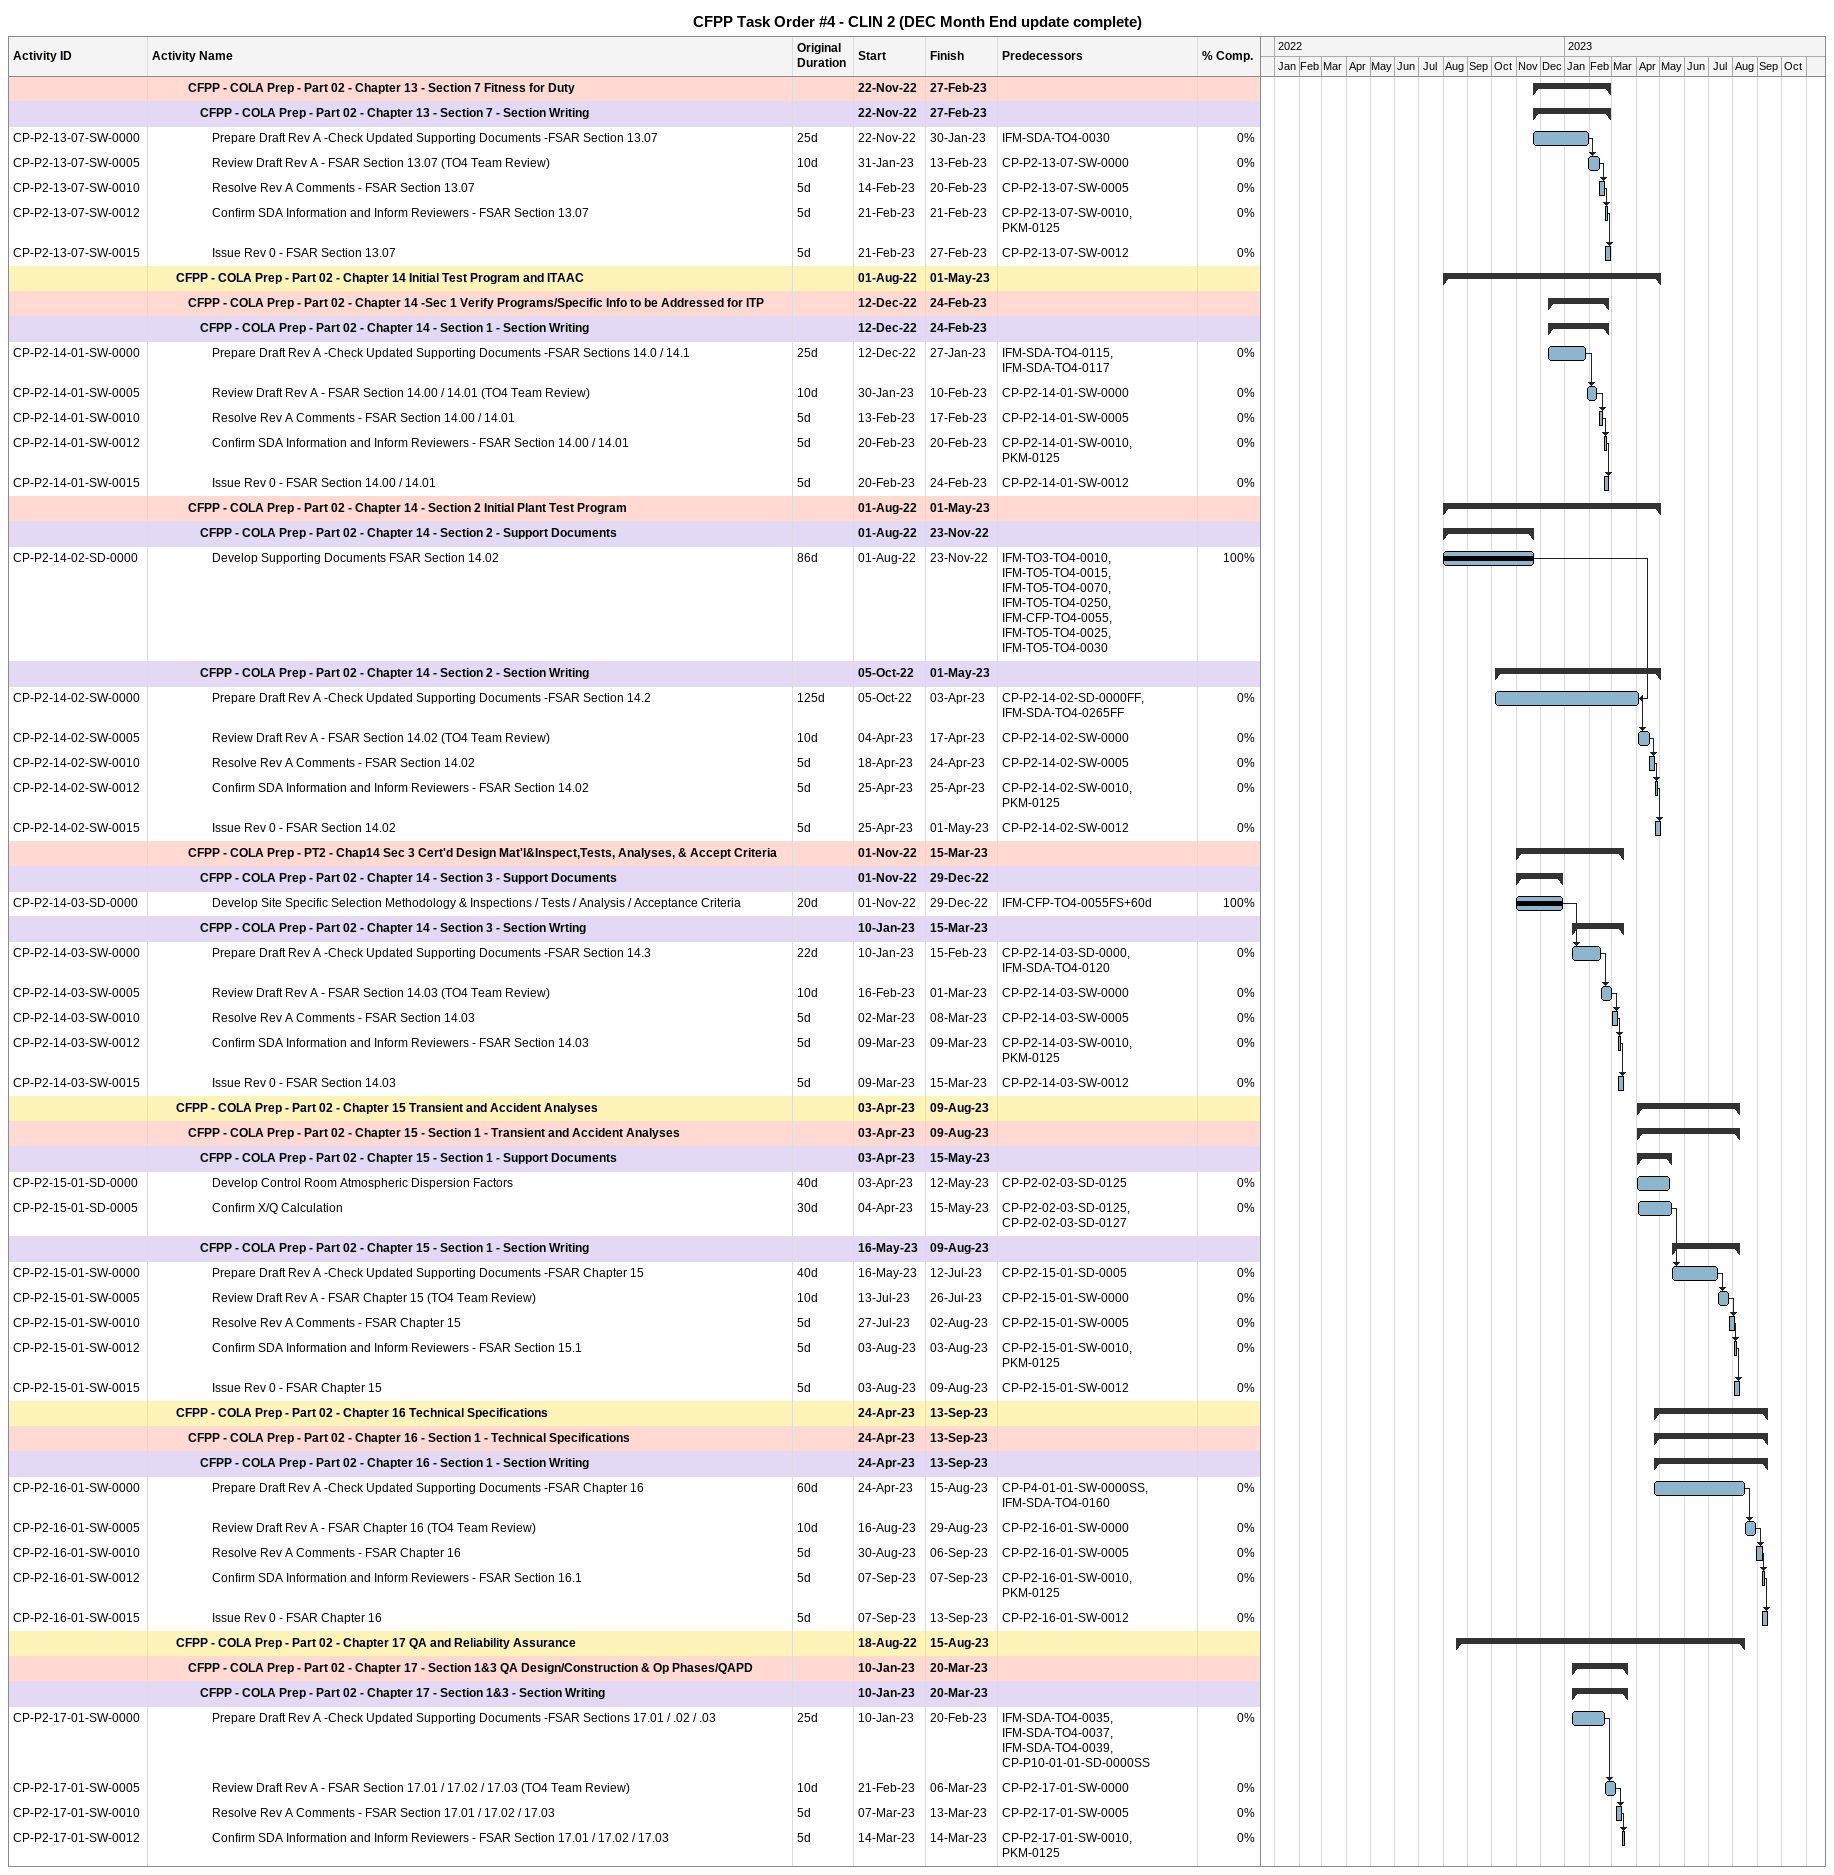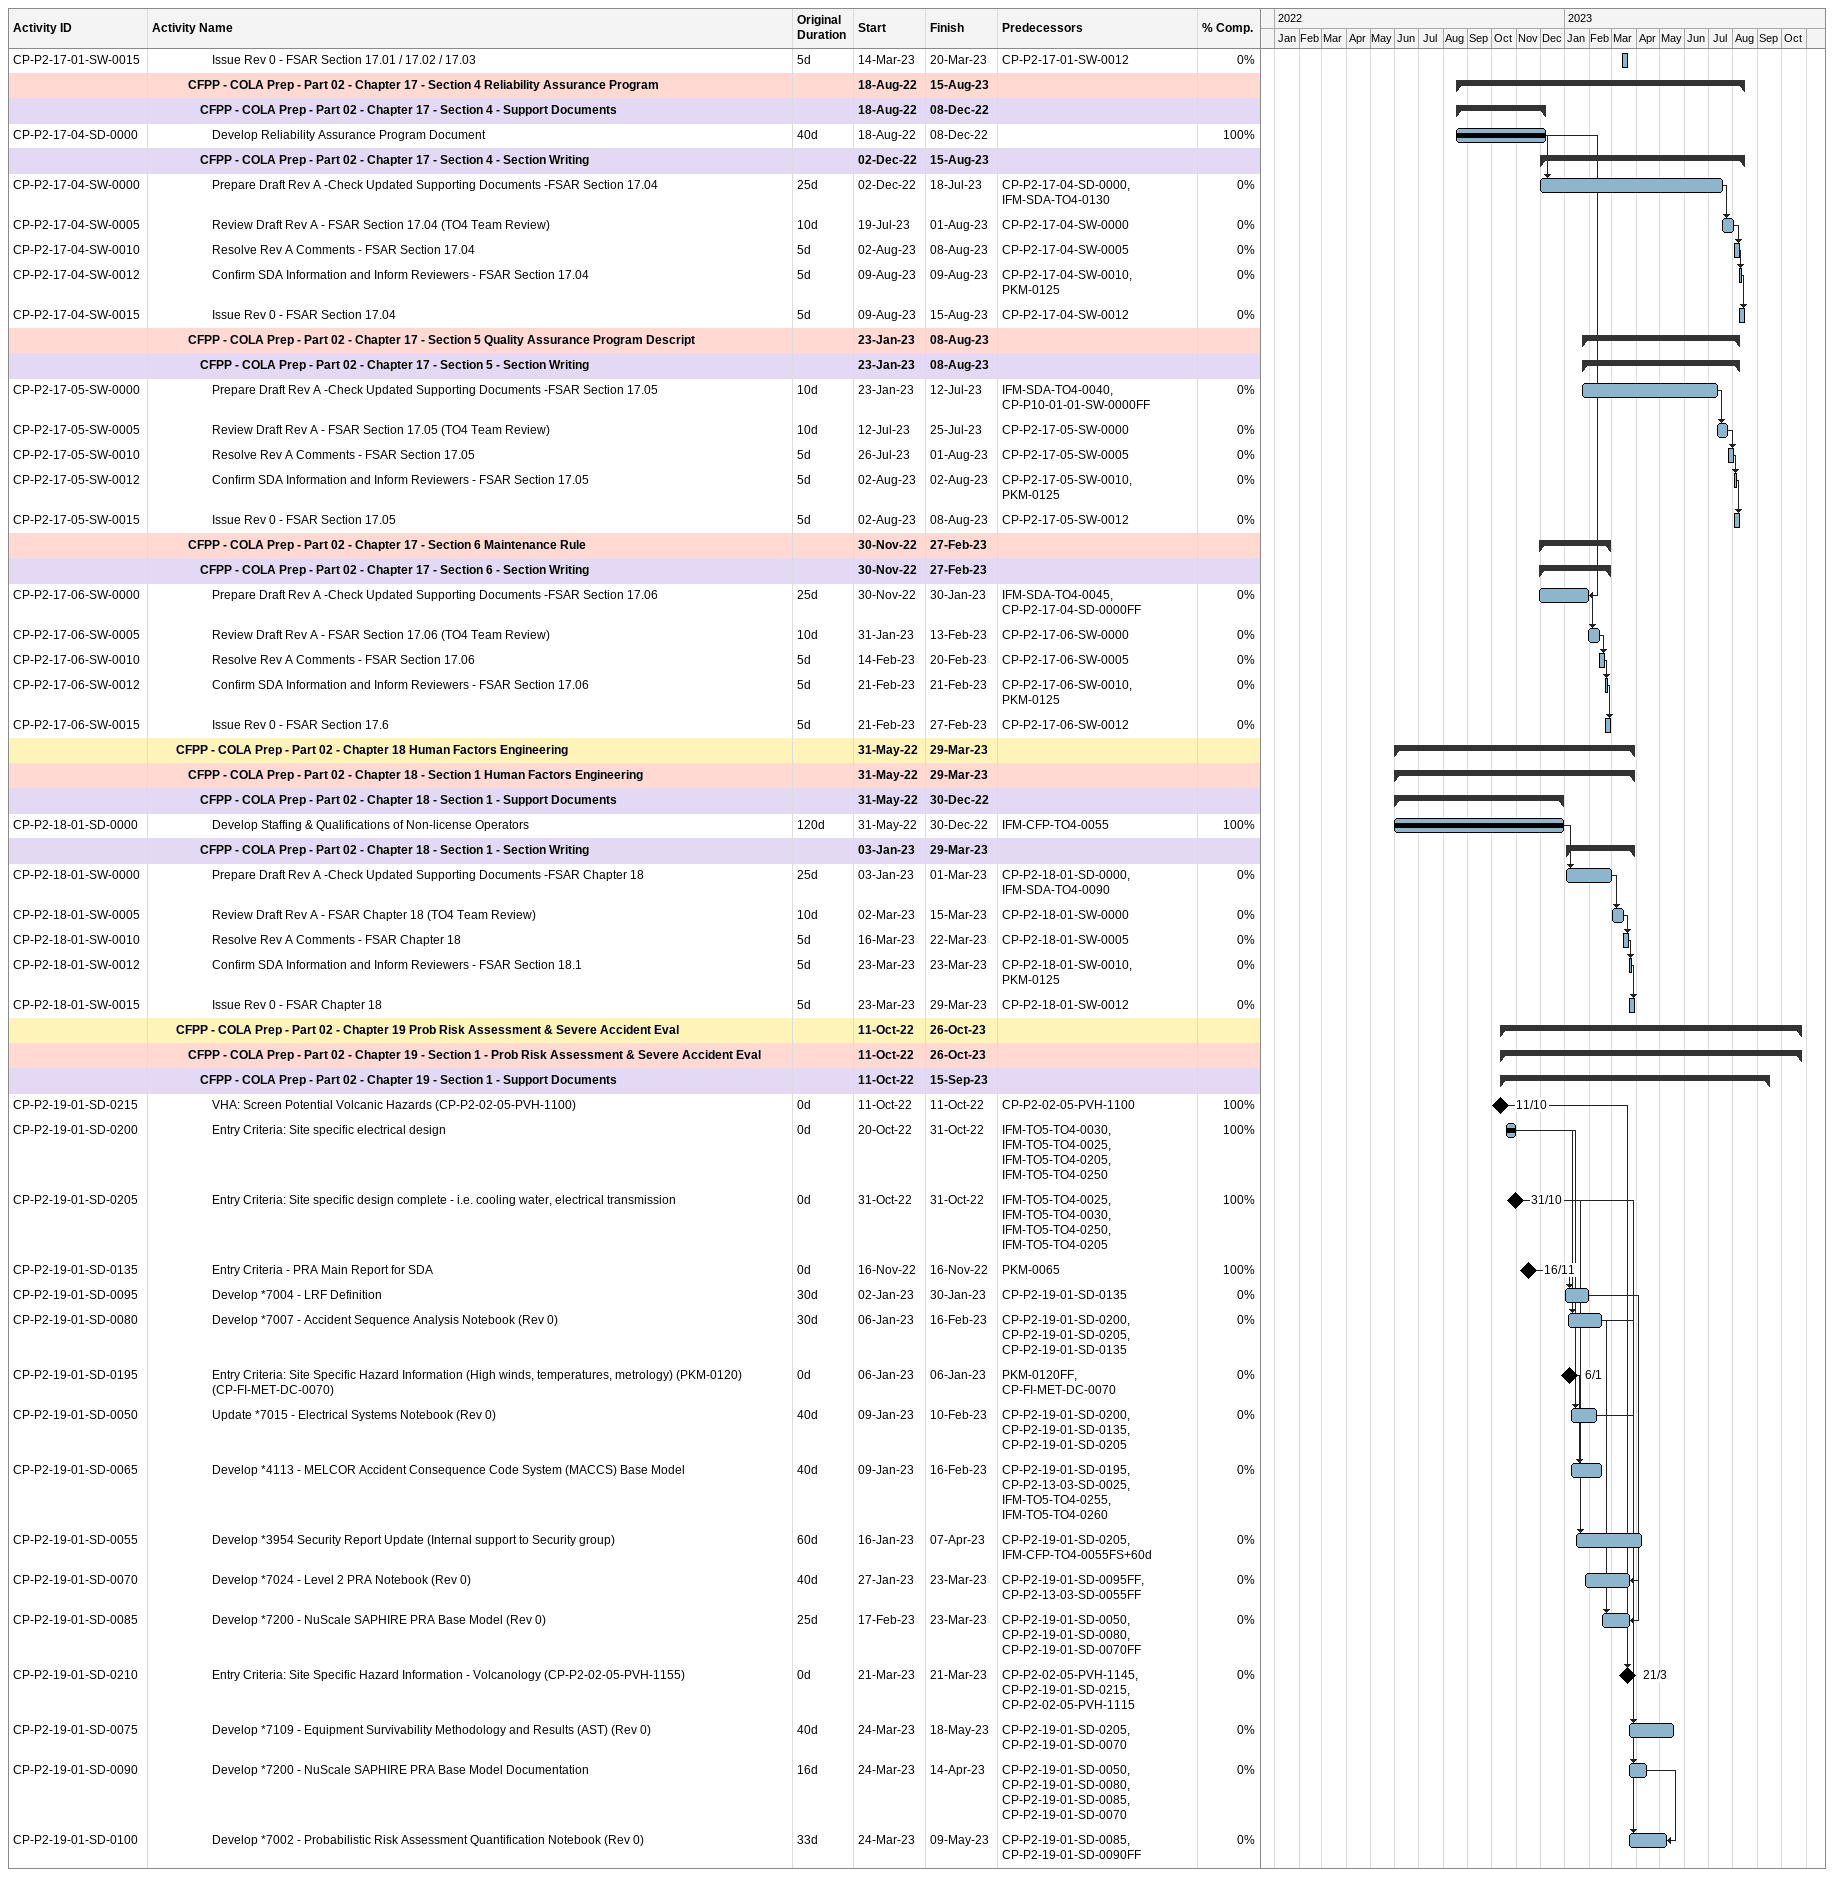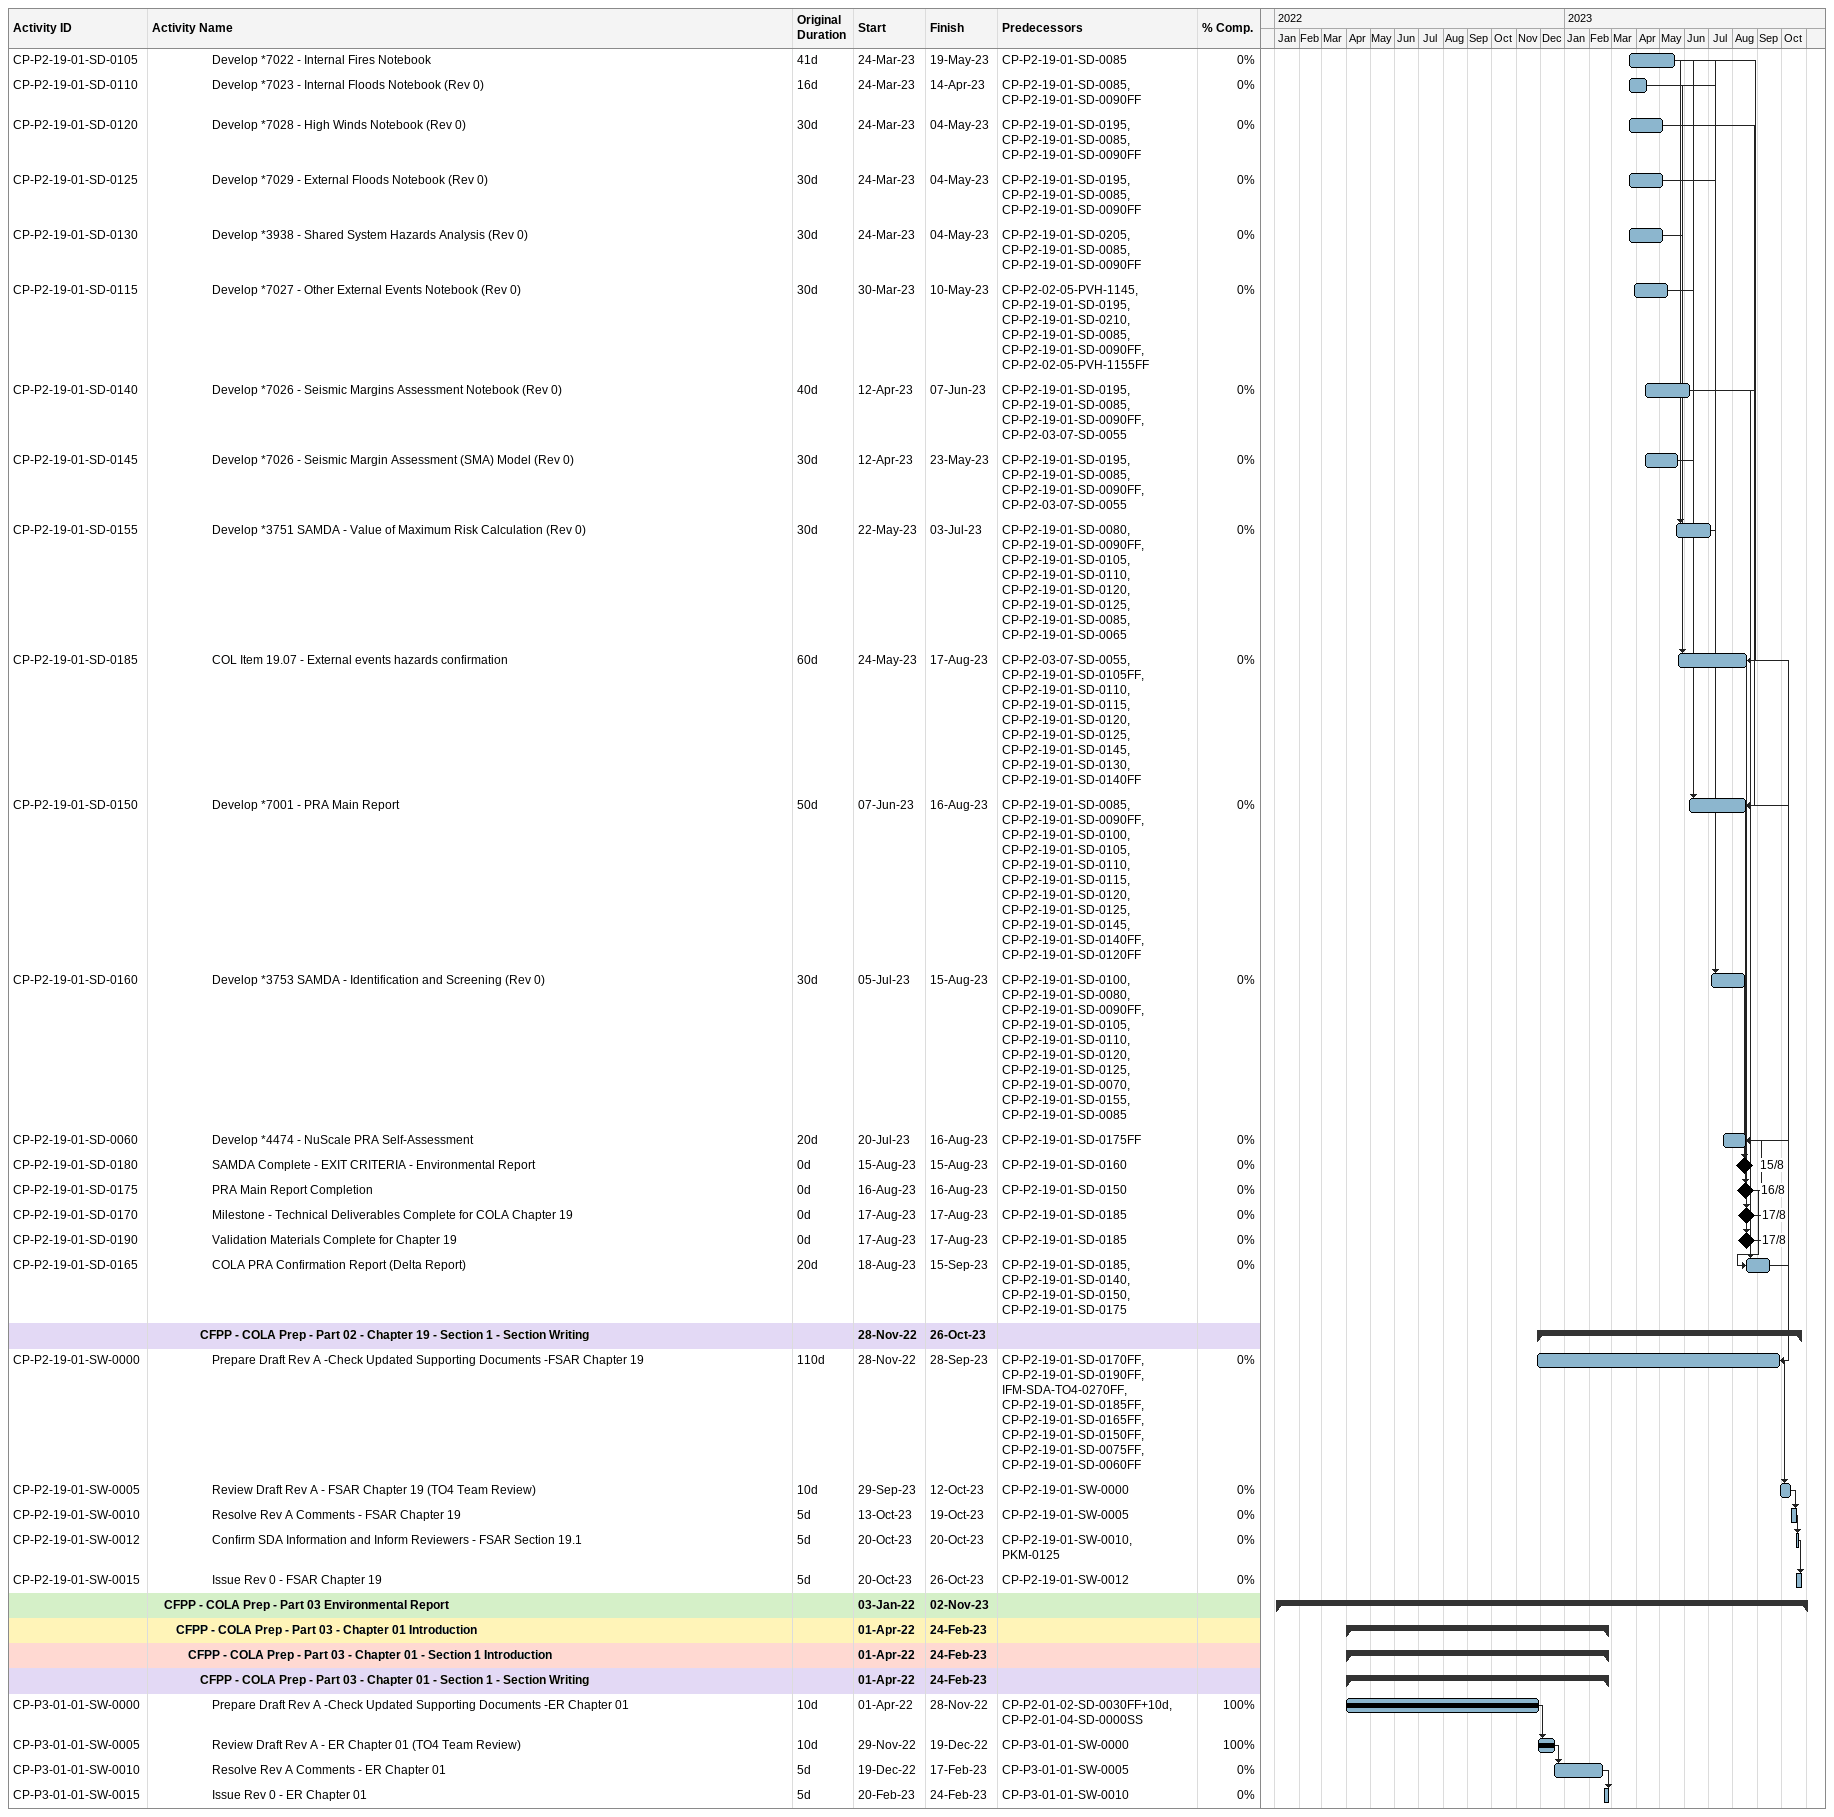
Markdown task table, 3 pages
CFPP Task Order #4 - CLIN 2 (DEC Month End update complete)

| ID | Level | Task | Original duration | Start | Finish | Predecessors | % complete |
|---|---|---|---|---|---|---|---|
|  | 4 | **CFPP - COLA Prep - Part 02 - Chapter 13 - Section 7 Fitness for Duty** |  | 2022-11-22 | 2023-02-27 |  |  |
|  | 5 | **CFPP - COLA Prep - Part 02 - Chapter 13 - Section 7 - Section Writing** |  | 2022-11-22 | 2023-02-27 |  |  |
| CP-P2-13-07-SW-0000 | 6 | Prepare Draft Rev A -Check Updated Supporting Documents -FSAR Section 13.07 | 25d | 2022-11-22 | 2023-01-30 | IFM-SDA-TO4-0030 | 0 |
| CP-P2-13-07-SW-0005 | 6 | Review Draft Rev A - FSAR Section 13.07 (TO4 Team Review) | 10d | 2023-01-31 | 2023-02-13 | CP-P2-13-07-SW-0000 | 0 |
| CP-P2-13-07-SW-0010 | 6 | Resolve Rev A Comments - FSAR Section 13.07 | 5d | 2023-02-14 | 2023-02-20 | CP-P2-13-07-SW-0005 | 0 |
| CP-P2-13-07-SW-0012 | 6 | Confirm SDA Information and Inform Reviewers - FSAR Section 13.07 | 5d | 2023-02-21 | 2023-02-21 | CP-P2-13-07-SW-0010, PKM-0125 | 0 |
| CP-P2-13-07-SW-0015 | 6 | Issue Rev 0 - FSAR Section 13.07 | 5d | 2023-02-21 | 2023-02-27 | CP-P2-13-07-SW-0012 | 0 |
|  | 3 | **CFPP - COLA Prep - Part 02 - Chapter 14 Initial Test Program and ITAAC** |  | 2022-08-01 | 2023-05-01 |  |  |
|  | 4 | **CFPP - COLA Prep - Part 02 - Chapter 14 -Sec 1 Verify Programs/Specific Info to be Addressed for ITP** |  | 2022-12-12 | 2023-02-24 |  |  |
|  | 5 | **CFPP - COLA Prep - Part 02 - Chapter 14 - Section 1 - Section Writing** |  | 2022-12-12 | 2023-02-24 |  |  |
| CP-P2-14-01-SW-0000 | 6 | Prepare Draft Rev A -Check Updated Supporting Documents -FSAR Sections 14.0 / 14.1 | 25d | 2022-12-12 | 2023-01-27 | IFM-SDA-TO4-0115, IFM-SDA-TO4-0117 | 0 |
| CP-P2-14-01-SW-0005 | 6 | Review Draft Rev A - FSAR Section 14.00 / 14.01 (TO4 Team Review) | 10d | 2023-01-30 | 2023-02-10 | CP-P2-14-01-SW-0000 | 0 |
| CP-P2-14-01-SW-0010 | 6 | Resolve Rev A Comments - FSAR Section 14.00 / 14.01 | 5d | 2023-02-13 | 2023-02-17 | CP-P2-14-01-SW-0005 | 0 |
| CP-P2-14-01-SW-0012 | 6 | Confirm SDA Information and Inform Reviewers - FSAR Section 14.00 / 14.01 | 5d | 2023-02-20 | 2023-02-20 | CP-P2-14-01-SW-0010, PKM-0125 | 0 |
| CP-P2-14-01-SW-0015 | 6 | Issue Rev 0 - FSAR Section 14.00 / 14.01 | 5d | 2023-02-20 | 2023-02-24 | CP-P2-14-01-SW-0012 | 0 |
|  | 4 | **CFPP - COLA Prep - Part 02 - Chapter 14 - Section 2 Initial Plant Test Program** |  | 2022-08-01 | 2023-05-01 |  |  |
|  | 5 | **CFPP - COLA Prep - Part 02 - Chapter 14 - Section 2 - Support Documents** |  | 2022-08-01 | 2022-11-23 |  |  |
| CP-P2-14-02-SD-0000 | 6 | Develop Supporting Documents FSAR Section 14.02 | 86d | 2022-08-01 | 2022-11-23 | IFM-TO3-TO4-0010, IFM-TO5-TO4-0015, IFM-TO5-TO4-0070, IFM-TO5-TO4-0250, IFM-CFP-TO4-0055, IFM-TO5-TO4-0025, IFM-TO5-TO4-0030 | 100 |
|  | 5 | **CFPP - COLA Prep - Part 02 - Chapter 14 - Section 2 - Section Writing** |  | 2022-10-05 | 2023-05-01 |  |  |
| CP-P2-14-02-SW-0000 | 6 | Prepare Draft Rev A -Check Updated Supporting Documents -FSAR Section 14.2 | 125d | 2022-10-05 | 2023-04-03 | CP-P2-14-02-SD-0000FF, IFM-SDA-TO4-0265FF | 0 |
| CP-P2-14-02-SW-0005 | 6 | Review Draft Rev A - FSAR Section 14.02 (TO4 Team Review) | 10d | 2023-04-04 | 2023-04-17 | CP-P2-14-02-SW-0000 | 0 |
| CP-P2-14-02-SW-0010 | 6 | Resolve Rev A Comments - FSAR Section 14.02 | 5d | 2023-04-18 | 2023-04-24 | CP-P2-14-02-SW-0005 | 0 |
| CP-P2-14-02-SW-0012 | 6 | Confirm SDA Information and Inform Reviewers - FSAR Section 14.02 | 5d | 2023-04-25 | 2023-04-25 | CP-P2-14-02-SW-0010, PKM-0125 | 0 |
| CP-P2-14-02-SW-0015 | 6 | Issue Rev 0 - FSAR Section 14.02 | 5d | 2023-04-25 | 2023-05-01 | CP-P2-14-02-SW-0012 | 0 |
|  | 4 | **CFPP - COLA Prep - PT2 - Chap14 Sec 3 Cert'd Design Mat'l&Inspect,Tests, Analyses, & Accept Criteria** |  | 2022-11-01 | 2023-03-15 |  |  |
|  | 5 | **CFPP - COLA Prep - Part 02 - Chapter 14 - Section 3 - Support Documents** |  | 2022-11-01 | 2022-12-29 |  |  |
| CP-P2-14-03-SD-0000 | 6 | Develop Site Specific Selection Methodology & Inspections / Tests / Analysis / Acceptance Criteria | 20d | 2022-11-01 | 2022-12-29 | IFM-CFP-TO4-0055FS+60d | 100 |
|  | 5 | **CFPP - COLA Prep - Part 02 - Chapter 14 - Section 3 - Section Wrting** |  | 2023-01-10 | 2023-03-15 |  |  |
| CP-P2-14-03-SW-0000 | 6 | Prepare Draft Rev A -Check Updated Supporting Documents -FSAR Section 14.3 | 22d | 2023-01-10 | 2023-02-15 | CP-P2-14-03-SD-0000, IFM-SDA-TO4-0120 | 0 |
| CP-P2-14-03-SW-0005 | 6 | Review Draft Rev A - FSAR Section 14.03 (TO4 Team Review) | 10d | 2023-02-16 | 2023-03-01 | CP-P2-14-03-SW-0000 | 0 |
| CP-P2-14-03-SW-0010 | 6 | Resolve Rev A Comments - FSAR Section 14.03 | 5d | 2023-03-02 | 2023-03-08 | CP-P2-14-03-SW-0005 | 0 |
| CP-P2-14-03-SW-0012 | 6 | Confirm SDA Information and Inform Reviewers - FSAR Section 14.03 | 5d | 2023-03-09 | 2023-03-09 | CP-P2-14-03-SW-0010, PKM-0125 | 0 |
| CP-P2-14-03-SW-0015 | 6 | Issue Rev 0 - FSAR Section 14.03 | 5d | 2023-03-09 | 2023-03-15 | CP-P2-14-03-SW-0012 | 0 |
|  | 3 | **CFPP - COLA Prep - Part 02 - Chapter 15 Transient and Accident Analyses** |  | 2023-04-03 | 2023-08-09 |  |  |
|  | 4 | **CFPP - COLA Prep - Part 02 - Chapter 15 - Section 1 - Transient and Accident Analyses** |  | 2023-04-03 | 2023-08-09 |  |  |
|  | 5 | **CFPP - COLA Prep - Part 02 - Chapter 15 - Section 1 - Support Documents** |  | 2023-04-03 | 2023-05-15 |  |  |
| CP-P2-15-01-SD-0000 | 6 | Develop Control Room Atmospheric Dispersion Factors | 40d | 2023-04-03 | 2023-05-12 | CP-P2-02-03-SD-0125 | 0 |
| CP-P2-15-01-SD-0005 | 6 | Confirm X/Q Calculation | 30d | 2023-04-04 | 2023-05-15 | CP-P2-02-03-SD-0125, CP-P2-02-03-SD-0127 | 0 |
|  | 5 | **CFPP - COLA Prep - Part 02 - Chapter 15 - Section 1 - Section Writing** |  | 2023-05-16 | 2023-08-09 |  |  |
| CP-P2-15-01-SW-0000 | 6 | Prepare Draft Rev A -Check Updated Supporting Documents -FSAR Chapter 15 | 40d | 2023-05-16 | 2023-07-12 | CP-P2-15-01-SD-0005 | 0 |
| CP-P2-15-01-SW-0005 | 6 | Review Draft Rev A - FSAR Chapter 15 (TO4 Team Review) | 10d | 2023-07-13 | 2023-07-26 | CP-P2-15-01-SW-0000 | 0 |
| CP-P2-15-01-SW-0010 | 6 | Resolve Rev A Comments - FSAR Chapter 15 | 5d | 2023-07-27 | 2023-08-02 | CP-P2-15-01-SW-0005 | 0 |
| CP-P2-15-01-SW-0012 | 6 | Confirm SDA Information and Inform Reviewers - FSAR Section 15.1 | 5d | 2023-08-03 | 2023-08-03 | CP-P2-15-01-SW-0010, PKM-0125 | 0 |
| CP-P2-15-01-SW-0015 | 6 | Issue Rev 0 - FSAR Chapter 15 | 5d | 2023-08-03 | 2023-08-09 | CP-P2-15-01-SW-0012 | 0 |
|  | 3 | **CFPP - COLA Prep - Part 02 - Chapter 16 Technical Specifications** |  | 2023-04-24 | 2023-09-13 |  |  |
|  | 4 | **CFPP - COLA Prep - Part 02 - Chapter 16 - Section 1 - Technical Specifications** |  | 2023-04-24 | 2023-09-13 |  |  |
|  | 5 | **CFPP - COLA Prep - Part 02 - Chapter 16 - Section 1 - Section Writing** |  | 2023-04-24 | 2023-09-13 |  |  |
| CP-P2-16-01-SW-0000 | 6 | Prepare Draft Rev A -Check Updated Supporting Documents -FSAR Chapter 16 | 60d | 2023-04-24 | 2023-08-15 | CP-P4-01-01-SW-0000SS, IFM-SDA-TO4-0160 | 0 |
| CP-P2-16-01-SW-0005 | 6 | Review Draft Rev A - FSAR Chapter 16 (TO4 Team Review) | 10d | 2023-08-16 | 2023-08-29 | CP-P2-16-01-SW-0000 | 0 |
| CP-P2-16-01-SW-0010 | 6 | Resolve Rev A Comments - FSAR Chapter 16 | 5d | 2023-08-30 | 2023-09-06 | CP-P2-16-01-SW-0005 | 0 |
| CP-P2-16-01-SW-0012 | 6 | Confirm SDA Information and Inform Reviewers - FSAR Section 16.1 | 5d | 2023-09-07 | 2023-09-07 | CP-P2-16-01-SW-0010, PKM-0125 | 0 |
| CP-P2-16-01-SW-0015 | 6 | Issue Rev 0 - FSAR Chapter 16 | 5d | 2023-09-07 | 2023-09-13 | CP-P2-16-01-SW-0012 | 0 |
|  | 3 | **CFPP - COLA Prep - Part 02 - Chapter 17 QA and Reliability Assurance** |  | 2022-08-18 | 2023-08-15 |  |  |
|  | 4 | **CFPP - COLA Prep - Part 02 - Chapter 17 - Section 1&3 QA Design/Construction & Op Phases/QAPD** |  | 2023-01-10 | 2023-03-20 |  |  |
|  | 5 | **CFPP - COLA Prep - Part 02 - Chapter 17 - Section 1&3 - Section Writing** |  | 2023-01-10 | 2023-03-20 |  |  |
| CP-P2-17-01-SW-0000 | 6 | Prepare Draft Rev A -Check Updated Supporting Documents -FSAR Sections 17.01 / .02 / .03 | 25d | 2023-01-10 | 2023-02-20 | IFM-SDA-TO4-0035, IFM-SDA-TO4-0037, IFM-SDA-TO4-0039, CP-P10-01-01-SD-0000SS | 0 |
| CP-P2-17-01-SW-0005 | 6 | Review Draft Rev A - FSAR Section 17.01 / 17.02 / 17.03 (TO4 Team Review) | 10d | 2023-02-21 | 2023-03-06 | CP-P2-17-01-SW-0000 | 0 |
| CP-P2-17-01-SW-0010 | 6 | Resolve Rev A Comments - FSAR Section 17.01 / 17.02 / 17.03 | 5d | 2023-03-07 | 2023-03-13 | CP-P2-17-01-SW-0005 | 0 |
| CP-P2-17-01-SW-0012 | 6 | Confirm SDA Information and Inform Reviewers - FSAR Section 17.01 / 17.02 / 17.03 | 5d | 2023-03-14 | 2023-03-14 | CP-P2-17-01-SW-0010, PKM-0125 | 0 |
| CP-P2-17-01-SW-0015 | 6 | Issue Rev 0 - FSAR Section 17.01 / 17.02 / 17.03 | 5d | 2023-03-14 | 2023-03-20 | CP-P2-17-01-SW-0012 | 0 |
|  | 4 | **CFPP - COLA Prep - Part 02 - Chapter 17 - Section 4 Reliability Assurance Program** |  | 2022-08-18 | 2023-08-15 |  |  |
|  | 5 | **CFPP - COLA Prep - Part 02 - Chapter 17 - Section 4 - Support Documents** |  | 2022-08-18 | 2022-12-08 |  |  |
| CP-P2-17-04-SD-0000 | 6 | Develop Reliability Assurance Program Document | 40d | 2022-08-18 | 2022-12-08 |  | 100 |
|  | 5 | **CFPP - COLA Prep - Part 02 - Chapter 17 - Section 4 - Section Writing** |  | 2022-12-02 | 2023-08-15 |  |  |
| CP-P2-17-04-SW-0000 | 6 | Prepare Draft Rev A -Check Updated Supporting Documents -FSAR Section 17.04 | 25d | 2022-12-02 | 2023-07-18 | CP-P2-17-04-SD-0000, IFM-SDA-TO4-0130 | 0 |
| CP-P2-17-04-SW-0005 | 6 | Review Draft Rev A - FSAR Section 17.04 (TO4 Team Review) | 10d | 2023-07-19 | 2023-08-01 | CP-P2-17-04-SW-0000 | 0 |
| CP-P2-17-04-SW-0010 | 6 | Resolve Rev A Comments - FSAR Section 17.04 | 5d | 2023-08-02 | 2023-08-08 | CP-P2-17-04-SW-0005 | 0 |
| CP-P2-17-04-SW-0012 | 6 | Confirm SDA Information and Inform Reviewers - FSAR Section 17.04 | 5d | 2023-08-09 | 2023-08-09 | CP-P2-17-04-SW-0010, PKM-0125 | 0 |
| CP-P2-17-04-SW-0015 | 6 | Issue Rev 0 - FSAR Section 17.04 | 5d | 2023-08-09 | 2023-08-15 | CP-P2-17-04-SW-0012 | 0 |
|  | 4 | **CFPP - COLA Prep - Part 02 - Chapter 17 - Section 5 Quality Assurance Program Descript** |  | 2023-01-23 | 2023-08-08 |  |  |
|  | 5 | **CFPP - COLA Prep - Part 02 - Chapter 17 - Section 5 - Section Writing** |  | 2023-01-23 | 2023-08-08 |  |  |
| CP-P2-17-05-SW-0000 | 6 | Prepare Draft Rev A -Check Updated Supporting Documents -FSAR Section 17.05 | 10d | 2023-01-23 | 2023-07-12 | IFM-SDA-TO4-0040, CP-P10-01-01-SW-0000FF | 0 |
| CP-P2-17-05-SW-0005 | 6 | Review Draft Rev A - FSAR Section 17.05 (TO4 Team Review) | 10d | 2023-07-12 | 2023-07-25 | CP-P2-17-05-SW-0000 | 0 |
| CP-P2-17-05-SW-0010 | 6 | Resolve Rev A Comments - FSAR Section 17.05 | 5d | 2023-07-26 | 2023-08-01 | CP-P2-17-05-SW-0005 | 0 |
| CP-P2-17-05-SW-0012 | 6 | Confirm SDA Information and Inform Reviewers - FSAR Section 17.05 | 5d | 2023-08-02 | 2023-08-02 | CP-P2-17-05-SW-0010, PKM-0125 | 0 |
| CP-P2-17-05-SW-0015 | 6 | Issue Rev 0 - FSAR Section 17.05 | 5d | 2023-08-02 | 2023-08-08 | CP-P2-17-05-SW-0012 | 0 |
|  | 4 | **CFPP - COLA Prep - Part 02 - Chapter 17 - Section 6 Maintenance Rule** |  | 2022-11-30 | 2023-02-27 |  |  |
|  | 5 | **CFPP - COLA Prep - Part 02 - Chapter 17 - Section 6 - Section Writing** |  | 2022-11-30 | 2023-02-27 |  |  |
| CP-P2-17-06-SW-0000 | 6 | Prepare Draft Rev A -Check Updated Supporting Documents -FSAR Section 17.06 | 25d | 2022-11-30 | 2023-01-30 | IFM-SDA-TO4-0045, CP-P2-17-04-SD-0000FF | 0 |
| CP-P2-17-06-SW-0005 | 6 | Review Draft Rev A - FSAR Section 17.06 (TO4 Team Review) | 10d | 2023-01-31 | 2023-02-13 | CP-P2-17-06-SW-0000 | 0 |
| CP-P2-17-06-SW-0010 | 6 | Resolve Rev A Comments - FSAR Section 17.06 | 5d | 2023-02-14 | 2023-02-20 | CP-P2-17-06-SW-0005 | 0 |
| CP-P2-17-06-SW-0012 | 6 | Confirm SDA Information and Inform Reviewers - FSAR Section 17.06 | 5d | 2023-02-21 | 2023-02-21 | CP-P2-17-06-SW-0010, PKM-0125 | 0 |
| CP-P2-17-06-SW-0015 | 6 | Issue Rev 0 - FSAR Section 17.6 | 5d | 2023-02-21 | 2023-02-27 | CP-P2-17-06-SW-0012 | 0 |
|  | 3 | **CFPP - COLA Prep - Part 02 - Chapter 18 Human Factors Engineering** |  | 2022-05-31 | 2023-03-29 |  |  |
|  | 4 | **CFPP - COLA Prep - Part 02 - Chapter 18 - Section 1 Human Factors Engineering** |  | 2022-05-31 | 2023-03-29 |  |  |
|  | 5 | **CFPP - COLA Prep - Part 02 - Chapter 18 - Section 1 - Support Documents** |  | 2022-05-31 | 2022-12-30 |  |  |
| CP-P2-18-01-SD-0000 | 6 | Develop Staffing & Qualifications of Non-license Operators | 120d | 2022-05-31 | 2022-12-30 | IFM-CFP-TO4-0055 | 100 |
|  | 5 | **CFPP - COLA Prep - Part 02 - Chapter 18 - Section 1 - Section Writing** |  | 2023-01-03 | 2023-03-29 |  |  |
| CP-P2-18-01-SW-0000 | 6 | Prepare Draft Rev A -Check Updated Supporting Documents -FSAR Chapter 18 | 25d | 2023-01-03 | 2023-03-01 | CP-P2-18-01-SD-0000, IFM-SDA-TO4-0090 | 0 |
| CP-P2-18-01-SW-0005 | 6 | Review Draft Rev A - FSAR Chapter 18 (TO4 Team Review) | 10d | 2023-03-02 | 2023-03-15 | CP-P2-18-01-SW-0000 | 0 |
| CP-P2-18-01-SW-0010 | 6 | Resolve Rev A Comments - FSAR Chapter 18 | 5d | 2023-03-16 | 2023-03-22 | CP-P2-18-01-SW-0005 | 0 |
| CP-P2-18-01-SW-0012 | 6 | Confirm SDA Information and Inform Reviewers - FSAR Section 18.1 | 5d | 2023-03-23 | 2023-03-23 | CP-P2-18-01-SW-0010, PKM-0125 | 0 |
| CP-P2-18-01-SW-0015 | 6 | Issue Rev 0 - FSAR Chapter 18 | 5d | 2023-03-23 | 2023-03-29 | CP-P2-18-01-SW-0012 | 0 |
|  | 3 | **CFPP - COLA Prep - Part 02 - Chapter 19 Prob Risk Assessment & Severe Accident Eval** |  | 2022-10-11 | 2023-10-26 |  |  |
|  | 4 | **CFPP - COLA Prep - Part 02 - Chapter 19 - Section 1 - Prob Risk Assessment & Severe Accident Eval** |  | 2022-10-11 | 2023-10-26 |  |  |
|  | 5 | **CFPP - COLA Prep - Part 02 - Chapter 19 - Section 1 - Support Documents** |  | 2022-10-11 | 2023-09-15 |  |  |
| CP-P2-19-01-SD-0215 | 6 | VHA: Screen Potential Volcanic Hazards (CP-P2-02-05-PVH-1100) | 0d | 2022-10-11 | 2022-10-11 | CP-P2-02-05-PVH-1100 | 100 |
| CP-P2-19-01-SD-0200 | 6 | Entry Criteria: Site specific electrical design | 0d | 2022-10-20 | 2022-10-31 | IFM-TO5-TO4-0030, IFM-TO5-TO4-0025, IFM-TO5-TO4-0205, IFM-TO5-TO4-0250 | 100 |
| CP-P2-19-01-SD-0205 | 6 | Entry Criteria: Site specific design complete - i.e. cooling water, electrical transmission | 0d | 2022-10-31 | 2022-10-31 | IFM-TO5-TO4-0025, IFM-TO5-TO4-0030, IFM-TO5-TO4-0250, IFM-TO5-TO4-0205 | 100 |
| CP-P2-19-01-SD-0135 | 6 | Entry Criteria - PRA Main Report for SDA | 0d | 2022-11-16 | 2022-11-16 | PKM-0065 | 100 |
| CP-P2-19-01-SD-0095 | 6 | Develop *7004 - LRF Definition | 30d | 2023-01-02 | 2023-01-30 | CP-P2-19-01-SD-0135 | 0 |
| CP-P2-19-01-SD-0080 | 6 | Develop *7007 - Accident Sequence Analysis Notebook (Rev 0) | 30d | 2023-01-06 | 2023-02-16 | CP-P2-19-01-SD-0200, CP-P2-19-01-SD-0205, CP-P2-19-01-SD-0135 | 0 |
| CP-P2-19-01-SD-0195 | 6 | Entry Criteria: Site Specific Hazard Information (High winds, temperatures, metrology) (PKM-0120) (CP-FI-MET-DC-0070) | 0d | 2023-01-06 | 2023-01-06 | PKM-0120FF, CP-FI-MET-DC-0070 | 0 |
| CP-P2-19-01-SD-0050 | 6 | Update *7015 - Electrical Systems Notebook (Rev 0) | 40d | 2023-01-09 | 2023-02-10 | CP-P2-19-01-SD-0200, CP-P2-19-01-SD-0135, CP-P2-19-01-SD-0205 | 0 |
| CP-P2-19-01-SD-0065 | 6 | Develop *4113 - MELCOR Accident Consequence Code System (MACCS) Base Model | 40d | 2023-01-09 | 2023-02-16 | CP-P2-19-01-SD-0195, CP-P2-13-03-SD-0025, IFM-TO5-TO4-0255, IFM-TO5-TO4-0260 | 0 |
| CP-P2-19-01-SD-0055 | 6 | Develop *3954 Security Report Update (Internal support to Security group) | 60d | 2023-01-16 | 2023-04-07 | CP-P2-19-01-SD-0205, IFM-CFP-TO4-0055FS+60d | 0 |
| CP-P2-19-01-SD-0070 | 6 | Develop *7024 - Level 2 PRA Notebook (Rev 0) | 40d | 2023-01-27 | 2023-03-23 | CP-P2-19-01-SD-0095FF, CP-P2-13-03-SD-0055FF | 0 |
| CP-P2-19-01-SD-0085 | 6 | Develop *7200 - NuScale SAPHIRE PRA Base Model (Rev 0) | 25d | 2023-02-17 | 2023-03-23 | CP-P2-19-01-SD-0050, CP-P2-19-01-SD-0080, CP-P2-19-01-SD-0070FF | 0 |
| CP-P2-19-01-SD-0210 | 6 | Entry Criteria: Site Specific Hazard Information - Volcanology (CP-P2-02-05-PVH-1155) | 0d | 2023-03-21 | 2023-03-21 | CP-P2-02-05-PVH-1145, CP-P2-19-01-SD-0215, CP-P2-02-05-PVH-1115 | 0 |
| CP-P2-19-01-SD-0075 | 6 | Develop *7109 - Equipment Survivability Methodology and Results (AST) (Rev 0) | 40d | 2023-03-24 | 2023-05-18 | CP-P2-19-01-SD-0205, CP-P2-19-01-SD-0070 | 0 |
| CP-P2-19-01-SD-0090 | 6 | Develop *7200 - NuScale SAPHIRE PRA Base Model Documentation | 16d | 2023-03-24 | 2023-04-14 | CP-P2-19-01-SD-0050, CP-P2-19-01-SD-0080, CP-P2-19-01-SD-0085, CP-P2-19-01-SD-0070 | 0 |
| CP-P2-19-01-SD-0100 | 6 | Develop *7002 - Probabilistic Risk Assessment Quantification Notebook (Rev 0) | 33d | 2023-03-24 | 2023-05-09 | CP-P2-19-01-SD-0085, CP-P2-19-01-SD-0090FF | 0 |
| CP-P2-19-01-SD-0105 | 6 | Develop *7022 - Internal Fires Notebook | 41d | 2023-03-24 | 2023-05-19 | CP-P2-19-01-SD-0085 | 0 |
| CP-P2-19-01-SD-0110 | 6 | Develop *7023 - Internal Floods Notebook (Rev 0) | 16d | 2023-03-24 | 2023-04-14 | CP-P2-19-01-SD-0085, CP-P2-19-01-SD-0090FF | 0 |
| CP-P2-19-01-SD-0120 | 6 | Develop *7028 - High Winds Notebook (Rev 0) | 30d | 2023-03-24 | 2023-05-04 | CP-P2-19-01-SD-0195, CP-P2-19-01-SD-0085, CP-P2-19-01-SD-0090FF | 0 |
| CP-P2-19-01-SD-0125 | 6 | Develop *7029 - External Floods Notebook (Rev 0) | 30d | 2023-03-24 | 2023-05-04 | CP-P2-19-01-SD-0195, CP-P2-19-01-SD-0085, CP-P2-19-01-SD-0090FF | 0 |
| CP-P2-19-01-SD-0130 | 6 | Develop *3938 - Shared System Hazards Analysis (Rev 0) | 30d | 2023-03-24 | 2023-05-04 | CP-P2-19-01-SD-0205, CP-P2-19-01-SD-0085, CP-P2-19-01-SD-0090FF | 0 |
| CP-P2-19-01-SD-0115 | 6 | Develop *7027 - Other External Events Notebook (Rev 0) | 30d | 2023-03-30 | 2023-05-10 | CP-P2-02-05-PVH-1145, CP-P2-19-01-SD-0195, CP-P2-19-01-SD-0210, CP-P2-19-01-SD-0085, CP-P2-19-01-SD-0090FF, CP-P2-02-05-PVH-1155FF | 0 |
| CP-P2-19-01-SD-0140 | 6 | Develop *7026 - Seismic Margins Assessment Notebook (Rev 0) | 40d | 2023-04-12 | 2023-06-07 | CP-P2-19-01-SD-0195, CP-P2-19-01-SD-0085, CP-P2-19-01-SD-0090FF, CP-P2-03-07-SD-0055 | 0 |
| CP-P2-19-01-SD-0145 | 6 | Develop *7026 - Seismic Margin Assessment (SMA) Model (Rev 0) | 30d | 2023-04-12 | 2023-05-23 | CP-P2-19-01-SD-0195, CP-P2-19-01-SD-0085, CP-P2-19-01-SD-0090FF, CP-P2-03-07-SD-0055 | 0 |
| CP-P2-19-01-SD-0155 | 6 | Develop *3751 SAMDA - Value of Maximum Risk Calculation (Rev 0) | 30d | 2023-05-22 | 2023-07-03 | CP-P2-19-01-SD-0080, CP-P2-19-01-SD-0090FF, CP-P2-19-01-SD-0105, CP-P2-19-01-SD-0110, CP-P2-19-01-SD-0120, CP-P2-19-01-SD-0125, CP-P2-19-01-SD-0085, CP-P2-19-01-SD-0065 | 0 |
| CP-P2-19-01-SD-0185 | 6 | COL Item 19.07 - External events hazards confirmation | 60d | 2023-05-24 | 2023-08-17 | CP-P2-03-07-SD-0055, CP-P2-19-01-SD-0105FF, CP-P2-19-01-SD-0110, CP-P2-19-01-SD-0115, CP-P2-19-01-SD-0120, CP-P2-19-01-SD-0125, CP-P2-19-01-SD-0145, CP-P2-19-01-SD-0130, CP-P2-19-01-SD-0140FF | 0 |
| CP-P2-19-01-SD-0150 | 6 | Develop *7001 - PRA Main Report | 50d | 2023-06-07 | 2023-08-16 | CP-P2-19-01-SD-0085, CP-P2-19-01-SD-0090FF, CP-P2-19-01-SD-0100, CP-P2-19-01-SD-0105, CP-P2-19-01-SD-0110, CP-P2-19-01-SD-0115, CP-P2-19-01-SD-0120, CP-P2-19-01-SD-0125, CP-P2-19-01-SD-0145, CP-P2-19-01-SD-0140FF, CP-P2-19-01-SD-0120FF | 0 |
| CP-P2-19-01-SD-0160 | 6 | Develop *3753 SAMDA - Identification and Screening (Rev 0) | 30d | 2023-07-05 | 2023-08-15 | CP-P2-19-01-SD-0100, CP-P2-19-01-SD-0080, CP-P2-19-01-SD-0090FF, CP-P2-19-01-SD-0105, CP-P2-19-01-SD-0110, CP-P2-19-01-SD-0120, CP-P2-19-01-SD-0125, CP-P2-19-01-SD-0070, CP-P2-19-01-SD-0155, CP-P2-19-01-SD-0085 | 0 |
| CP-P2-19-01-SD-0060 | 6 | Develop *4474 - NuScale PRA Self-Assessment | 20d | 2023-07-20 | 2023-08-16 | CP-P2-19-01-SD-0175FF | 0 |
| CP-P2-19-01-SD-0180 | 6 | SAMDA Complete - EXIT CRITERIA - Environmental Report | 0d | 2023-08-15 | 2023-08-15 | CP-P2-19-01-SD-0160 | 0 |
| CP-P2-19-01-SD-0175 | 6 | PRA Main Report Completion | 0d | 2023-08-16 | 2023-08-16 | CP-P2-19-01-SD-0150 | 0 |
| CP-P2-19-01-SD-0170 | 6 | Milestone - Technical Deliverables Complete for COLA Chapter 19 | 0d | 2023-08-17 | 2023-08-17 | CP-P2-19-01-SD-0185 | 0 |
| CP-P2-19-01-SD-0190 | 6 | Validation Materials Complete for Chapter 19 | 0d | 2023-08-17 | 2023-08-17 | CP-P2-19-01-SD-0185 | 0 |
| CP-P2-19-01-SD-0165 | 6 | COLA PRA Confirmation Report (Delta Report) | 20d | 2023-08-18 | 2023-09-15 | CP-P2-19-01-SD-0185, CP-P2-19-01-SD-0140, CP-P2-19-01-SD-0150, CP-P2-19-01-SD-0175 | 0 |
|  | 5 | **CFPP - COLA Prep - Part 02 - Chapter 19 - Section 1 - Section Writing** |  | 2022-11-28 | 2023-10-26 |  |  |
| CP-P2-19-01-SW-0000 | 6 | Prepare Draft Rev A -Check Updated Supporting Documents -FSAR Chapter 19 | 110d | 2022-11-28 | 2023-09-28 | CP-P2-19-01-SD-0170FF, CP-P2-19-01-SD-0190FF, IFM-SDA-TO4-0270FF, CP-P2-19-01-SD-0185FF, CP-P2-19-01-SD-0165FF, CP-P2-19-01-SD-0150FF, CP-P2-19-01-SD-0075FF, CP-P2-19-01-SD-0060FF | 0 |
| CP-P2-19-01-SW-0005 | 6 | Review Draft Rev A - FSAR Chapter 19 (TO4 Team Review) | 10d | 2023-09-29 | 2023-10-12 | CP-P2-19-01-SW-0000 | 0 |
| CP-P2-19-01-SW-0010 | 6 | Resolve Rev A Comments - FSAR Chapter 19 | 5d | 2023-10-13 | 2023-10-19 | CP-P2-19-01-SW-0005 | 0 |
| CP-P2-19-01-SW-0012 | 6 | Confirm SDA Information and Inform Reviewers - FSAR Section 19.1 | 5d | 2023-10-20 | 2023-10-20 | CP-P2-19-01-SW-0010, PKM-0125 | 0 |
| CP-P2-19-01-SW-0015 | 6 | Issue Rev 0 - FSAR Chapter 19 | 5d | 2023-10-20 | 2023-10-26 | CP-P2-19-01-SW-0012 | 0 |
|  | 2 | **CFPP - COLA Prep - Part 03 Environmental Report** |  | 2022-01-03 | 2023-11-02 |  |  |
|  | 3 | **CFPP - COLA Prep - Part 03 - Chapter 01 Introduction** |  | 2022-04-01 | 2023-02-24 |  |  |
|  | 4 | **CFPP - COLA Prep - Part 03 - Chapter 01 - Section 1 Introduction** |  | 2022-04-01 | 2023-02-24 |  |  |
|  | 5 | **CFPP - COLA Prep - Part 03 - Chapter 01 - Section 1 - Section Writing** |  | 2022-04-01 | 2023-02-24 |  |  |
| CP-P3-01-01-SW-0000 | 6 | Prepare Draft Rev A -Check Updated Supporting Documents -ER Chapter 01 | 10d | 2022-04-01 | 2022-11-28 | CP-P2-01-02-SD-0030FF+10d, CP-P2-01-04-SD-0000SS | 100 |
| CP-P3-01-01-SW-0005 | 6 | Review Draft Rev A - ER Chapter 01 (TO4 Team Review) | 10d | 2022-11-29 | 2022-12-19 | CP-P3-01-01-SW-0000 | 100 |
| CP-P3-01-01-SW-0010 | 6 | Resolve Rev A Comments - ER Chapter 01 | 5d | 2022-12-19 | 2023-02-17 | CP-P3-01-01-SW-0005 | 0 |
| CP-P3-01-01-SW-0015 | 6 | Issue Rev 0 - ER Chapter 01 | 5d | 2023-02-20 | 2023-02-24 | CP-P3-01-01-SW-0010 | 0 |
